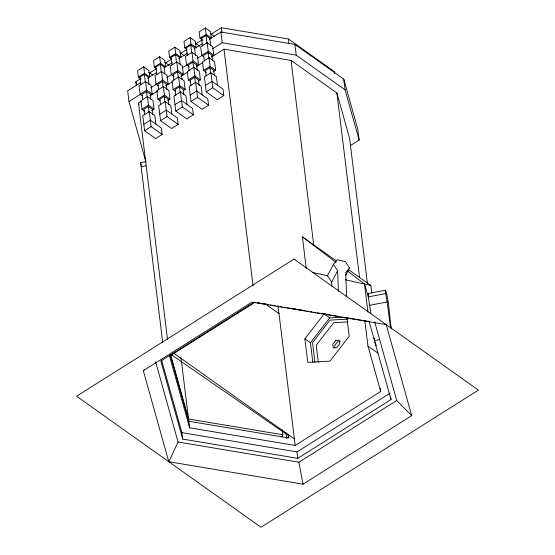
<?xml version="1.0" encoding="UTF-8"?>
<svg xmlns="http://www.w3.org/2000/svg" width="555" height="555" viewBox="0 0 555 555"><rect width="100%" height="100%" fill="white"/><g stroke="black" fill="none" stroke-linecap="round" stroke-linejoin="round"><path stroke-width="0.83" d="M384.65 323.849L386.204 324.606L411.706 415.626L303.002 484.189L168.796 461.732L178.072 442.016L155.58 361.742M331.862 286.456L331.71 282.134L327.471 275.759L333.395 264.388L337.246 259.809L345.335 261.599L349.574 267.975L345.619 275.558M331.71 282.134L337.641 270.764L333.395 264.388M281.76 436.993L282.911 434.787L282.28 429.639M287.511 437.957L288.662 435.744L171.218 354.631M346.93 317.724L349.206 336.261L329.947 361.118L307.782 362.387L304.889 338.793L324.155 313.936L325.854 313.839M312.798 362.103L310.418 342.726L329.684 317.862L342.47 317.134M349.574 267.975L345.723 272.554L346.591 296.772M168.796 461.732L143.294 370.705L144.536 369.588M143.717 66.808L144.508 73.246L149.697 76.93L148.906 70.499L143.717 66.808L137.598 70.672L138.389 77.103L140.984 78.949M159.667 56.749L160.457 63.187L165.647 66.871L164.856 60.44L159.667 56.749L153.548 60.613L154.339 67.044L156.281 68.431M174.887 47.154L175.678 53.585L180.868 57.276L180.077 50.838L174.887 47.154L168.769 51.011L169.553 57.449L171.502 58.83M190.101 37.553L190.892 43.991L196.088 47.674L195.298 41.243L190.101 37.553L183.982 41.417L184.773 47.848L186.723 49.228M205.322 27.958L206.113 34.389L211.302 38.08L210.511 31.642L205.322 27.958L199.203 31.815L199.994 38.246L202.589 40.092M138.389 77.103L144.508 73.246M154.339 67.044L160.457 63.187M169.553 57.449L175.678 53.585M184.773 47.848L190.892 43.991M199.994 38.246L206.113 34.389M149.08 84.679L148.13 76.958L144.376 74.294L139.957 77.083L140.901 84.804M164.925 73.759L164.079 66.898L160.326 64.234L155.906 67.023L156.85 74.745M180.243 65.018L179.3 57.297L175.546 54.633L171.12 57.422L172.071 65.143M195.464 55.424L194.514 47.702L190.767 45.031L186.341 47.827L187.292 55.542M210.685 45.822L209.734 38.101L205.981 35.437L201.562 38.226L202.513 45.947M136.363 85.81L135.857 81.682L140.97 78.456M149.739 72.927L156.316 68.778M165.82 62.784L171.668 59.094M180.437 53.564L187.014 49.416M195.783 43.887L202.36 39.738M211.136 34.202L221.362 27.75L288.413 38.968L334.249 71.54L334.714 73.198M140.769 82.549L127.664 90.812L128.975 101.537L145.729 161.318M147.658 78.22L156.787 72.441M164.072 67.849L172.085 62.798M178.634 58.663L187.375 53.148M194.659 48.556L201.944 43.963M209.221 39.37L220.876 32.023L294.885 44.407L343.753 79.136L357.822 129.329L359.134 140.054L350.399 145.563M150.003 95.453L152.174 94.086L151.126 85.505L145.59 81.578L139.069 85.692L140.124 94.267L142.198 95.744M165.952 85.394L168.123 84.027L167.076 75.445L161.54 71.519L155.018 75.633L156.073 84.207L158.147 85.685M181.173 75.799L183.344 74.425L182.29 65.851L176.761 61.917L170.239 66.031L171.287 74.613L174.055 76.576M196.387 66.198L198.565 64.831L197.511 56.249L191.981 52.316L185.453 56.43L186.508 65.011L189.276 66.975M211.608 56.603L213.786 55.229L212.731 46.648L207.195 42.721L200.674 46.835L201.729 55.41L203.803 56.887M140.124 94.267L146.645 90.153L145.59 81.578M156.073 84.207L162.594 80.093L161.54 71.519M171.287 74.613L177.815 70.499L176.761 61.917M186.508 65.011L193.029 60.897L191.981 52.316M201.729 55.41L208.25 51.296L207.195 42.721M128.975 101.537L140.63 94.19M150.828 87.759L156.649 84.082M166.847 77.651L171.946 74.439M182.137 68.008L187.236 64.796M197.434 58.365L202.526 55.146M212.725 48.715L222.187 42.749L296.203 55.132L345.071 89.855L359.134 140.054M150.925 99.747L150.238 94.114L146.485 91.45L142.059 94.239L142.753 99.865M166.875 89.688L166.188 84.055L162.435 81.391L158.008 84.18L158.702 89.806M181.998 79.282L181.402 74.453L177.655 71.789L173.229 74.578L173.923 80.211M197.316 70.485L196.623 64.859L192.869 62.195L188.45 64.984L189.144 70.61M212.53 60.89L211.844 55.257L208.09 52.593L203.671 55.382L204.358 61.015M151.848 110.466L154.019 109.099L152.965 100.517L147.436 96.591L140.915 100.705L141.969 109.279L144.73 111.243M167.797 100.406L169.969 99.04L168.914 90.458L163.385 86.531L156.864 90.645L157.911 99.22L159.993 100.698M183.011 90.812L185.19 89.438L184.135 80.864L178.606 76.93L172.078 81.044L173.132 89.619L175.9 91.589M198.232 81.21L200.41 79.844L199.356 71.262L193.82 67.328L187.299 71.442L188.353 80.024L190.427 81.495M213.453 71.616L215.624 70.242L214.57 61.66L209.041 57.734L202.519 61.848L203.574 70.423L206.335 72.393M167.492 339.355L138.486 103.126L141.414 101.287M150.183 95.751L157.488 91.145M166.264 85.616L172.106 81.925M180.875 76.396L188.187 71.782M196.956 66.253L202.804 62.562M211.573 57.033L223.998 49.194L291.049 60.419L336.885 92.99L349.622 138.466L367.424 283.438M141.969 109.279L148.49 105.166L147.436 96.591M157.911 99.22L164.44 95.106L163.385 86.531M173.132 89.619L179.653 85.512L178.606 76.93M188.353 80.024L194.874 75.91L193.82 67.328M203.574 70.423L210.095 66.309L209.041 57.734M152.771 114.76L152.077 109.127L148.331 106.463L143.905 109.252L144.598 114.878M168.72 104.701L168.026 99.068L164.28 96.404L159.854 99.192L160.548 104.819M183.844 94.294L183.247 89.466L179.494 86.802L175.075 89.591L175.762 95.224M199.155 85.498L198.468 79.871L194.715 77.207L190.296 79.996L190.982 85.623M214.376 75.903L213.689 70.27L209.936 67.606L205.51 70.395L206.203 76.028M155.865 124.112L154.81 115.53L149.281 111.604L142.753 115.718L144.598 130.73L155.664 138.59L162.185 134.476L161.394 128.038L150.329 120.178L143.807 124.292M171.814 114.052L170.76 105.471L165.23 101.544L158.702 105.658L160.548 120.671L171.613 128.531L178.134 124.417L177.343 117.979L166.278 110.119L159.757 114.233M187.035 104.451L185.98 95.876L180.444 91.943L173.923 96.057L175.769 111.069L186.834 118.93L193.355 114.816L192.564 108.385L181.499 100.517L174.978 104.631M202.249 94.856L201.194 86.275L195.665 82.341L189.144 86.455L190.982 101.468L202.048 109.335L208.576 105.221L207.785 98.783L196.72 90.923L190.199 95.037M217.47 85.255L216.415 76.673L210.886 72.747L204.358 76.861L206.203 91.873L217.269 99.733L223.79 95.62L222.999 89.189L211.934 81.321L205.412 85.435M144.598 130.73L151.12 126.616L149.281 111.604M160.548 120.671L167.069 116.557L165.23 101.544M175.769 111.069L182.29 106.955L180.444 91.943M190.982 101.468L197.511 97.354L195.665 82.341M206.203 91.873L212.725 87.759L210.886 72.747M143.294 370.705L251.998 302.142L386.204 324.606M255.071 302.267L169.559 356.199L189.623 427.801L295.191 445.464L380.695 391.532L380.279 388.105M161.45 359.591L181.915 432.657L296.994 451.916L390.207 393.127M255.758 302.537L254.051 302.253L160.839 361.041L182.706 439.088L297.785 458.347L390.998 399.558L390.699 397.144M178.072 442.016L298.874 462.232L396.721 400.516L374.674 321.824M162.712 342.407L140.644 162.684L146.249 161.623M141.136 166.715L145.944 165.806M370.941 313.686L368.319 296.883L368.284 293.491L385.593 290.209C389.603 302.711 388.979 316.038 391.497 328.858M385.593 290.209L385.635 293.595L368.319 296.883L364.524 283.98L347.263 270.875M369.831 305.271L387.14 301.982L385.635 293.595M374.153 338.085L374.486 340.61L379.662 339.625M347.499 319.118L329.961 320.124L312.541 342.601L314.956 362.297M347.846 321.928L333.652 322.739L316.225 345.224L318.341 362.457M340.25 341.561L337.662 341.714L334.658 345.585L334.887 347.423M257.617 302.69L259.317 302.975M261.01 303.259L262.709 303.543M264.409 303.828L266.102 304.112M290.716 308.233L292.416 308.518M294.115 308.802L295.808 309.086M297.508 309.371L299.207 309.655M300.9 309.94L302.6 310.217M257.464 302.822L268.537 304.674M270.243 304.959L271.95 305.243M273.65 305.527L275.356 305.819M277.063 306.103L278.763 306.388M280.469 306.672L282.176 306.957M283.876 307.241L285.582 307.525M287.289 307.81L301.774 310.238M303.474 310.522L305.181 310.807M306.887 311.091L308.587 311.376M310.294 311.66L312 311.945M313.7 312.236L315.406 312.521M317.113 312.805L338.418 316.371M343.531 317.224L345.238 317.509M346.944 317.793L369.131 321.512L390.998 399.558M282.911 434.787L188.54 418.99L170.732 354.971M312.437 272.429L327.471 275.759M345.314 279.72L370.851 285.471L371.794 293.193M210.4 33.467L214.202 36.165M208.25 51.296L213.786 55.229M195.187 43.061L199.62 46.218M210.095 66.309L215.624 70.242M193.029 60.897L198.565 64.831M179.966 52.663L184.399 55.812M212.725 87.759L223.79 95.62M194.874 75.91L200.41 79.844M177.815 70.499L183.344 74.425M164.745 62.257L169.185 65.414M197.511 97.354L208.576 105.221M179.653 85.512L185.19 89.438M162.594 80.093L168.123 84.027M148.795 72.316L152.597 75.022M182.29 106.955L193.355 114.816M164.44 95.106L169.969 99.04M146.645 90.153L152.174 94.086M167.069 116.557L178.134 124.417M148.49 105.166L154.019 109.099M151.12 126.616L162.185 134.476M306.277 268.558L302.378 236.819L336.261 260.892M348.249 269.411L370.851 285.471M324.155 313.936L329.684 317.862M364.802 320.325L367.958 346.056L377.941 353.153M264.888 303.627L279.005 313.651M304.889 338.793L310.418 342.726M173.701 353.16L294.386 438.915M302.378 236.819L336.212 262.494M396.721 400.516L411.706 415.626M368.284 293.491L368.7 294.92M374.486 340.61L375.957 345.605L375.735 343.927M367.958 346.056L380.695 391.532M135.857 81.682L136.322 83.347M138.486 103.126L138.958 104.791M170.489 355.824L188.818 421.252L288.94 438.006L288.454 434.031M140.644 162.684L141.261 165.196M298.874 462.232L303.002 484.189M387.14 301.982L390.574 328.067M343.753 79.136L345.071 89.855M364.524 283.98L367.979 312.125M334.249 71.54L334.457 73.191M336.885 92.99L359.529 277.431M294.885 44.407L296.203 55.132M288.413 38.968L289.023 43.921M291.049 60.419L313.693 244.859M296.994 451.916L297.785 458.347M278.062 305.978L295.191 445.464M285.901 432.574L286.637 438.575M221.362 27.75L221.972 32.696M223.998 49.194L253.066 285.971M220.876 32.023L222.187 42.749M205.981 35.437L206.932 43.158M208.09 52.593L208.784 58.219M209.936 67.606L210.623 73.232M190.767 45.031L191.711 52.753M192.869 62.195L193.563 67.821M194.715 77.207L195.409 82.834M175.546 54.633L176.497 62.354M177.655 71.789L178.342 77.422M179.494 86.802L180.188 92.435M160.326 64.234L161.276 71.956M162.435 81.391L163.128 87.017M164.28 96.404L164.967 102.03M180.972 357.378L189.623 427.801M144.376 74.294L145.327 82.015M146.485 91.45L147.179 97.076M148.331 106.463L149.018 112.089M181.915 432.657L182.706 439.088M337.641 270.764L338.383 291.521M335.817 340.402L332.813 344.273L333.264 347.95L336.719 347.756L339.722 343.878L339.272 340.201L335.817 340.402M293.997 259.088L76.59 396.214L261.003 527.25L478.41 390.123L293.997 259.088"/></g></svg>
